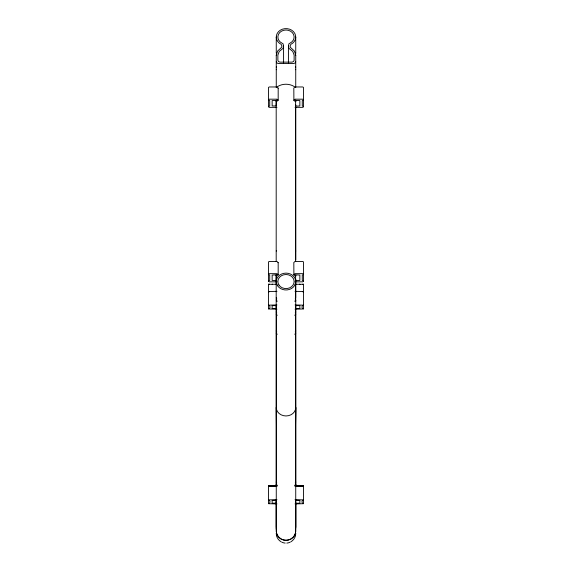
<?xml version="1.0" encoding="UTF-8"?>
<svg xmlns="http://www.w3.org/2000/svg" width="572" height="572" viewBox="0 0 572 572"><rect width="100%" height="100%" fill="white"/><g stroke="black" fill="none" stroke-linecap="round" stroke-linejoin="round"><path stroke-width="0.86" d="M276.712 482.711L276.262 484.355L276.262 530.887A9.738 9.409 0 0 0 286 540.29A9.738 9.402 0 0 0 295.738 530.887L295.738 484.355L295.288 482.711M295.438 438.724L295.738 407.529A9.738 8.43 0 0 1 286 415.958A9.738 8.43 0 0 1 276.262 407.521L276.562 438.724M295.438 437.895L295.738 407.529M283.583 46.06L283.047 48.377L279.229 51.423L277.878 55.091L277.878 60.382L278.514 61.569L279.894 62.126L292.106 62.126L293.486 61.569L294.122 60.382L294.122 55.091L292.771 51.423L288.953 48.377L288.417 46.06L288.953 43.751L290.061 43.129A8.122 7.036 0 0 0 292.22 32.511A8.122 7.036 0 0 0 279.779 32.511A8.122 7.036 0 0 0 281.939 43.129L283.047 43.751L283.583 46.06L283.583 62.906M276.262 251.122L276.426 250.515M295.088 535.821L295.738 533.354A9.738 9.738 0 0 1 290.869 541.813M276.698 54.755L276.419 52.581M276.262 67.224L276.426 66.631M295.302 54.755L295.738 53.153L295.738 37.037M276.712 298.484L276.262 300.136L276.912 301.58L276.262 297.64M276.712 312.598L276.262 314.243L276.912 315.694L276.262 311.747M276.712 331.538L276.262 333.19L276.912 334.634L276.262 330.695M295.288 298.484L295.738 300.136L295.088 301.58L295.738 297.64L295.738 281.553M295.738 484.355L295.088 485.807L295.738 481.86M276.262 55.577L276.419 55.134M276.262 69.72L276.426 69.262M295.738 311.747L295.088 315.694L295.738 314.243L295.288 312.598M295.738 330.695L295.088 334.634L295.738 333.19L295.288 331.538M278.114 88.195L276.962 86.965L269.319 86.965L268.518 87.373L268.518 106.957L269.319 107.357L276.962 107.357M278.178 88.024L278.178 100.236L276.376 101.752L275.654 100.393L272.143 100.593L272.143 105.949L276.054 105.949L276.376 100.007M278.114 262.684L276.962 261.447L269.319 261.447L268.518 261.854L268.518 281.438L269.319 281.839L276.962 281.839M278.178 262.505L278.178 274.717L276.376 276.233L275.654 274.875L272.143 275.075L272.143 280.43L276.054 280.43L276.376 274.488M295.738 61.776L295.095 62.97L293.722 63.521L278.278 63.521L276.905 62.97L276.262 61.776M295.624 104.79L296.346 106.149L299.857 105.949L299.857 100.593L296.346 100.393L295.624 101.752L293.886 100.415L293.822 88.024L295.038 86.965L302.681 86.965L303.482 87.373L303.482 106.957L302.681 107.357L295.038 107.357M293.822 100.236L295.038 99.178L302.681 99.178L303.482 99.585M295.624 279.272L296.346 280.63L299.857 280.43L299.857 275.075L296.346 274.875L295.624 276.233L293.886 274.896L293.822 262.505L295.038 261.447L302.681 261.447L303.482 261.854L303.482 281.438L302.681 281.839L295.038 281.839M293.822 274.717L295.038 273.666L302.681 273.666L303.482 274.067M268.518 106.549L269.727 105.949L269.727 100.593L268.518 99.986M303.482 99.986L302.273 100.593L302.273 105.949L303.482 106.549M268.518 281.031L269.727 280.43L269.727 275.075L268.518 274.467M303.482 274.467L302.273 275.075L302.273 280.43L303.482 281.031M277.492 86.622C282.497 83.433 289.353 83.433 294.358 86.622M268.518 99.585L269.319 99.178L276.962 99.178L278.178 100.236M268.518 274.067L269.319 273.666L276.962 273.666L278.178 274.717M302.931 291.942L303.482 291.741M268.518 308.766C270.513 308.987 270.513 305.148 268.518 305.377M303.482 305.377C301.487 305.148 301.487 308.987 303.482 308.766M268.518 503.496C270.513 503.717 270.513 499.878 268.518 500.107M303.482 500.107C301.487 499.878 301.487 503.717 303.482 503.496M295.624 306.285L296.346 305.584L299.857 305.684L299.857 308.451L296.346 308.558L295.624 307.85M295.624 501.015L296.346 500.314L299.857 500.414L299.857 503.181L296.346 503.288L295.624 502.581M268.518 291.534L276.962 291.327M268.518 305.162L276.962 304.955M268.518 486.264L276.962 486.057M268.518 499.892L276.962 499.685M302.524 485.871L303.482 485.885L303.482 503.703L295.038 503.911M303.482 485.885L295.038 485.893M276.962 284.277L268.518 284.291L268.518 308.973L276.962 309.18M295.038 284.298L303.482 284.291L303.482 308.973L295.038 309.18M295.038 291.327L303.482 291.534M295.038 304.955L303.482 305.162M269.069 485.885L276.962 485.871M295.038 485.871L302.931 485.885M276.962 485.893L268.518 485.885M295.038 486.057L303.482 486.264M295.038 499.685L303.482 499.892M276.962 503.911L268.518 503.703L268.518 485.871L269.476 485.871M276.376 306.285L275.654 305.584L272.143 305.684L272.143 308.451L276.054 308.451L276.376 305.298M276.376 501.015L275.654 500.314L272.143 500.414L272.143 503.181L276.054 503.181L276.376 500.028M268.518 291.741L269.069 291.942M295.581 55.134L295.738 55.577M295.574 69.262L295.738 69.72M276.262 481.86L276.912 485.807L276.262 484.355M295.581 52.581L295.738 53.153M295.574 66.631L295.738 67.224M295.574 250.515L295.738 251.122M276.912 535.821L276.262 533.354A9.738 9.738 0 0 0 281.131 541.813M295.738 87.573L295.738 55.091L294.351 50.994L290.49 47.469L290.033 46.06L290.869 44.337A9.738 8.437 0 0 0 293.457 31.61A9.738 8.437 0 0 0 278.543 31.61A9.738 8.437 0 0 0 281.131 44.337L281.967 46.06L281.51 47.469L277.649 50.994L276.262 55.091L276.262 87.573M295.738 106.993L295.738 259.86M295.738 300.136L295.81 485.471M295.81 503.331L295.81 527.434M295.624 100.007L295.667 261.34M295.624 274.488L295.667 301.508M295.667 304.747L295.667 486.565M295.667 499.935L295.667 529.343M288.417 46.06L288.417 62.906M276.333 281.896L276.333 284.577M276.333 309.574L276.333 485.471M276.333 503.331L276.333 527.434M276.262 37.037L276.262 53.153M276.19 100.665L276.19 261.34M276.19 274.732L276.19 486.565M276.19 499.935L276.19 529.343M290.133 542.192A9.738 9.738 0 0 1 286.829 543.078M285.171 543.078A9.738 9.738 0 0 1 281.867 542.192M295.738 530.88A9.738 9.409 0 0 1 286 540.29A9.738 9.402 0 0 1 276.262 530.887M269.319 284.277L268.518 284.277L269.319 284.298M272.544 284.277L272.143 284.277L272.544 284.291M276.376 284.291L275.654 284.291L276.376 284.284M296.346 284.277L295.624 284.284L296.346 284.291M299.857 284.291L299.456 284.291L299.857 284.277M303.482 284.298L302.681 284.298L303.482 284.277M272.544 485.871L272.143 485.871L272.544 485.885M276.376 485.885L275.654 485.885L276.376 485.878M296.346 485.871L295.624 485.878L296.346 485.885M299.857 485.885L299.456 485.885L299.857 485.871M278.964 285.078A8.122 7.036 0 0 0 293.036 285.078A8.122 7.036 0 0 0 286 274.517A8.122 7.036 0 0 0 278.964 285.078M277.57 285.771A9.738 8.43 0 0 0 294.43 285.771A9.738 8.43 0 0 0 286 273.123A9.738 8.43 0 0 0 277.57 285.771"/></g></svg>
